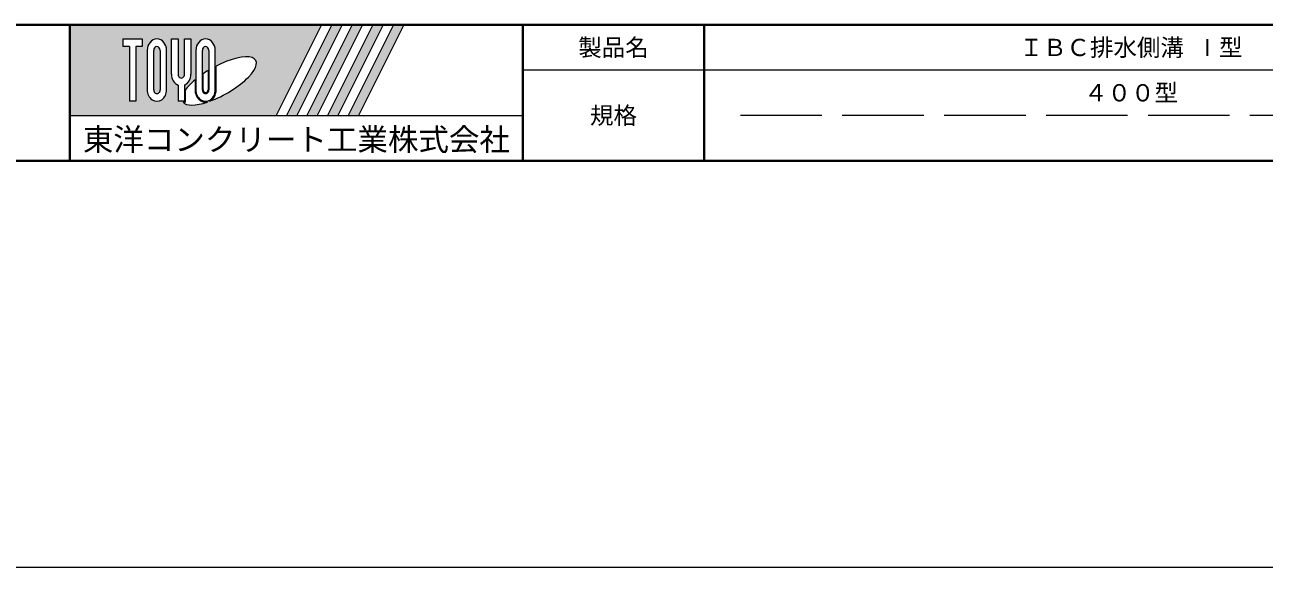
# Model space of a CAD drawing. Units: millimetres at full size; details may follow other scales. Extents: x -1267 to 18002, y -8037 to 14483.
# Drawn here: x 12960 to 15696, y 6643 to 7840 of the extents above; entities that cross this region are included whole.
import ezdxf
from ezdxf.enums import TextEntityAlignment as Align

# ---------------------------------------------------------------- set-up
doc = ezdxf.new("R2010")
doc.units = ezdxf.units.MM
doc.header["$LTSCALE"] = 30
doc.linetypes.add('DASHED', pattern=[7.5, 6, -1.5])
for name, color, linetype, lineweight in [('0_2', 5, 'Continuous', 13), ('図枠', 7, 'Continuous', 5), ('補助線', 8, 'Continuous', 13)]:
    doc.layers.add(name, color=color, linetype=linetype, lineweight=lineweight)
doc.styles.add('ＭＳ ゴシック', font='')
doc.styles.get('ＭＳ ゴシック').set_extended_font_data('MS Gothic')

msp = doc.modelspace()

# ---------------------------------------------------------------- hatches: boundary and pattern name
at = {"layer": '図枠'}
h = msp.add_hatch(color=256, dxfattribs=at)
h.paths.add_polyline_path([(13059.44, 7840.17), (13059.44, 7640.17), (13514.75, 7640.17), (13614.75, 7840.17)])
edge = h.paths.add_edge_path(flags=16)
edge.add_ellipse((13388.89, 7716.33), major_axis=(80.81, 45.23), ratio=0.3471473, start_angle=-144.31122, end_angle=72.1899, ccw=False)
edge.add_ellipse((13358.96, 7696.8), major_axis=(0, 27.5), ratio=0.8463542, start_angle=-160.70346, end_angle=-90)
edge.add_line((13382.24, 7696.8), (13382.24, 7749.23))
edge = h.paths.add_edge_path(flags=16)
edge.add_ellipse((13358.96, 7783.53), major_axis=(0, 25.38), ratio=0.8463542, start_angle=-90, end_angle=90, ccw=False)
edge.add_line((13380.45, 7783.53), (13380.45, 7696.8))
edge.add_ellipse((13358.96, 7696.8), major_axis=(0, 25.38), ratio=0.8463542, start_angle=90, end_angle=-90, ccw=False)
edge.add_line((13337.48, 7696.8), (13337.48, 7783.53))
edge = h.paths.add_edge_path(flags=16)
edge.add_line((13366.12, 7783.53), (13366.12, 7696.8))
edge.add_ellipse((13358.96, 7696.8), major_axis=(0, 8.46), ratio=0.8463542, start_angle=90, end_angle=-90, ccw=False)
edge.add_line((13351.8, 7696.8), (13351.8, 7783.53))
edge.add_ellipse((13358.96, 7783.53), major_axis=(0, 8.46), ratio=0.8463542, start_angle=-90, end_angle=90, ccw=False)
edge = h.paths.add_edge_path(flags=16)
edge.add_line((13364.33, 7739.2), (13364.33, 7696.8))
edge.add_ellipse((13358.96, 7696.8), major_axis=(0, 6.35), ratio=0.8463542, start_angle=90, end_angle=-90, ccw=False)
edge.add_line((13353.59, 7696.8), (13353.59, 7732.26))
edge.add_ellipse((13388.89, 7716.33), major_axis=(80.81, 45.23), ratio=0.3471473, start_angle=107.79174, end_angle=126.47132, ccw=False)
edge = h.paths.add_edge_path(flags=16)
edge.add_ellipse((13305.25, 7731.18), major_axis=(0, 25.38), ratio=0.8463542, start_angle=-163.34117, end_angle=-90, ccw=False)
edge.add_line((13312.41, 7707.25), (13312.41, 7671.42))
edge.add_line((13312.41, 7671.42), (13298.09, 7671.42))
edge.add_line((13298.09, 7671.42), (13298.09, 7707.25))
edge.add_ellipse((13305.25, 7731.18), major_axis=(0, 25.38), ratio=0.8463542, start_angle=90, end_angle=163.34117, ccw=False)
edge.add_line((13283.77, 7731.18), (13283.77, 7808.92))
edge.add_line((13283.77, 7808.92), (13298.09, 7808.92))
edge.add_line((13298.09, 7808.92), (13298.09, 7731.18))
edge.add_ellipse((13305.25, 7731.18), major_axis=(0, 8.46), ratio=0.8463542, start_angle=90, end_angle=-90)
edge.add_line((13312.41, 7731.18), (13312.41, 7808.92))
edge.add_line((13312.41, 7808.92), (13326.74, 7808.92))
edge.add_line((13326.74, 7808.92), (13326.74, 7731.18))
edge = h.paths.add_edge_path(flags=16)
edge.add_line((13335.69, 7718.7), (13335.69, 7696.8))
edge.add_ellipse((13358.96, 7696.8), major_axis=(0, 27.5), ratio=0.8463542, start_angle=90, end_angle=-171.54427)
edge.add_ellipse((13388.89, 7716.33), major_axis=(80.81, 45.23), ratio=0.3471473, start_angle=-178.64954, end_angle=-148.29244, ccw=False)
edge.add_line((13309.33, 7669.3), (13314.2, 7669.3))
edge.add_line((13314.2, 7669.3), (13314.2, 7696.12))
edge.add_ellipse((13388.89, 7716.33), major_axis=(80.81, 45.23), ratio=0.3471473, start_angle=148.21912, end_angle=165.90812, ccw=False)
edge = h.paths.add_edge_path(flags=16)
edge.add_ellipse((13251.54, 7783.53), major_axis=(0, 25.38), ratio=0.8463542, start_angle=-90, end_angle=90, ccw=False)
edge.add_line((13273.03, 7783.53), (13273.03, 7696.8))
edge.add_ellipse((13251.54, 7696.8), major_axis=(0, 25.38), ratio=0.8463542, start_angle=90, end_angle=-90, ccw=False)
edge.add_line((13230.06, 7696.8), (13230.06, 7783.53))
edge = h.paths.add_edge_path(flags=16)
edge.add_line((13258.7, 7783.53), (13258.7, 7696.8))
edge.add_ellipse((13251.54, 7696.8), major_axis=(0, 8.46), ratio=0.8463542, start_angle=90, end_angle=-90, ccw=False)
edge.add_line((13244.38, 7696.8), (13244.38, 7783.53))
edge.add_ellipse((13251.54, 7783.53), major_axis=(0, 8.46), ratio=0.8463542, start_angle=-90, end_angle=90, ccw=False)
h.paths.add_polyline_path([(13219.31, 7808.92), (13219.31, 7792), (13204.99, 7792), (13204.99, 7671.42), (13190.67, 7671.42), (13190.67, 7792), (13176.35, 7792), (13176.35, 7808.92)], flags=16)
for points in [[(13537.44, 7640.17), (13560.13, 7640.17), (13660.13, 7840.17), (13637.44, 7840.17)], [(13705.5, 7840.17), (13682.81, 7840.17), (13582.81, 7640.17), (13605.5, 7640.17)], [(13750.88, 7840.17), (13728.19, 7840.17), (13628.19, 7640.17), (13650.88, 7640.17)], [(13796.25, 7840.17), (13773.56, 7840.17), (13673.56, 7640.17), (13696.25, 7640.17)]]:
    msp.add_hatch(color=256, dxfattribs=at).paths.add_polyline_path(points)

# ---------------------------------------------------------------- linework, layer by layer
at = {"layer": '0_2'}
msp.add_line((-1267.22, 6643.28), (18001.66, 6643.28), dxfattribs=at)
at = {"layer": '図枠', "lineweight": 40}
for p, q in [((9534.44, 7840.17), (17334.44, 7840.17)), ((13059.44, 7540.17), (13059.44, 7840.17)), ((14059.44, 7540.17), (14059.44, 7840.17)), ((14459.44, 7540.17), (14459.44, 7840.17)), ((9534.44, 7540.17), (17334.44, 7540.17))]:
    msp.add_line(p, q, dxfattribs=at)
at = {"layer": '図枠'}
for p, q in [((13059.44, 7840.17), (13614.75, 7840.17)), ((13614.75, 7840.17), (13514.75, 7640.17)), ((13637.44, 7840.17), (13537.44, 7640.17)), ((13660.13, 7840.17), (13560.13, 7640.17)), ((13682.81, 7840.17), (13582.81, 7640.17)), ((13705.5, 7840.17), (13605.5, 7640.17)), ((13728.19, 7840.17), (13628.19, 7640.17)), ((13637.44, 7840.17), (13660.13, 7840.17)), ((13750.88, 7840.17), (13650.88, 7640.17)), ((13773.56, 7840.17), (13673.56, 7640.17)), ((13682.81, 7840.17), (13705.5, 7840.17)), ((13796.25, 7840.17), (13696.25, 7640.17)), ((13728.19, 7840.17), (13750.88, 7840.17)), ((13773.56, 7840.17), (13796.25, 7840.17)), ((13176.35, 7808.92), (13176.35, 7792)), ((13176.35, 7808.92), (13219.31, 7808.92)), ((13219.31, 7808.92), (13219.31, 7792)), ((13283.77, 7808.92), (13298.09, 7808.92)), ((13283.77, 7731.18), (13283.77, 7808.92)), ((13298.09, 7808.92), (13298.09, 7731.18)), ((13312.41, 7808.92), (13326.74, 7808.92)), ((13312.41, 7731.18), (13312.41, 7808.92)), ((13326.74, 7808.92), (13326.74, 7731.18)), ((13190.67, 7792), (13176.35, 7792)), ((13190.67, 7792), (13190.67, 7671.42)), ((13204.99, 7792), (13204.99, 7671.42)), ((13219.31, 7792), (13204.99, 7792)), ((13230.06, 7783.53), (13230.06, 7696.8)), ((13244.38, 7696.8), (13244.38, 7783.53)), ((13258.7, 7783.53), (13258.7, 7696.8)), ((13273.03, 7696.8), (13273.03, 7783.53)), ((13337.48, 7783.53), (13337.48, 7696.8)), ((13351.8, 7696.8), (13351.8, 7783.53)), ((13366.12, 7783.53), (13366.12, 7696.8)), ((13380.45, 7696.8), (13380.45, 7783.53)), ((13382.24, 7696.8), (13382.24, 7749.23)), ((13335.69, 7718.7), (13335.69, 7696.8)), ((13353.59, 7696.8), (13353.59, 7732.26)), ((13364.33, 7739.2), (13364.33, 7696.8)), ((13298.09, 7707.25), (13298.09, 7671.42)), ((13312.41, 7707.25), (13312.41, 7671.42)), ((13314.2, 7696.12), (13314.2, 7669.3)), ((13204.99, 7671.42), (13190.67, 7671.42)), ((13312.41, 7671.42), (13298.09, 7671.42)), ((13309.33, 7669.3), (13314.2, 7669.3)), ((13059.44, 7640.17), (13514.75, 7640.17)), ((13537.44, 7640.17), (13560.13, 7640.17)), ((13582.81, 7640.17), (13605.5, 7640.17)), ((13628.19, 7640.17), (13650.88, 7640.17)), ((13673.56, 7640.17), (13696.25, 7640.17))]:
    msp.add_line(p, q, dxfattribs=at)
at = {"layer": '図枠', "lineweight": 13}
msp.add_line((17334.44, 7740.17), (14059.44, 7740.17), dxfattribs=at)
at = {"layer": '図枠', "linetype": 'DASHED', "lineweight": 9}
msp.add_line((16294.44, 7640.17), (14509.44, 7640.17), dxfattribs=at)
at = {"layer": '図枠'}
for centre, major_axis, ratio, start_param, end_param in [((13251.54, 7783.53), (0, 25.38), 0.846354, 4.712389, 7.8539816), ((13358.96, 7783.53), (0, 25.38), 0.846354, 4.712389, 7.8539816), ((13251.54, 7783.53), (0, 8.46), 0.846354, 4.712389, 7.8539816), ((13358.96, 7783.53), (0, 8.46), 0.846354, 4.712389, 7.8539816), ((13388.89, 7716.33), (80.81, 45.23), 0.347147, 4.2621853, 7.7429163), ((13305.25, 7731.18), (0, 25.38), 0.846354, 1.5707963, 2.8017557), ((13305.25, 7731.18), (0, 8.46), 0.846354, 1.5707963, 4.712389), ((13305.25, 7731.18), (0, 25.38), 0.846354, 3.4814296, 4.712389), ((13388.89, 7716.33), (80.81, 45.23), 0.347147, 2.0815197, 2.5155126), ((13388.89, 7716.33), (80.81, 45.23), 0.347147, 1.6817405, 1.8219833), ((13251.54, 7696.8), (0, 25.38), 0.846354, 1.5707963, 4.712389), ((13251.54, 7696.8), (0, 8.46), 0.846354, 1.5707963, 4.712389), ((13358.96, 7696.8), (0, 27.5), 0.846354, 1.5707963, 3.3154679), ((13358.96, 7696.8), (0, 25.38), 0.846354, 1.5707963, 4.712389), ((13358.96, 7696.8), (0, 8.46), 0.846354, 1.5707963, 4.712389), ((13358.96, 7696.8), (0, 6.35), 0.846354, 1.5707963, 4.712389), ((13358.96, 7696.8), (0, 27.5), 0.846354, 3.5338438, 4.712389), ((13388.89, 7716.33), (80.81, 45.23), 0.347147, 3.2093975, 4.2004451)]:
    msp.add_ellipse(centre, major_axis=major_axis, ratio=ratio, start_param=start_param, end_param=end_param, dxfattribs=at)
at = {"layer": '補助線'}
msp.add_line((13059.44, 7640.17), (14059.44, 7640.17), dxfattribs=at)

# ---------------------------------------------------------------- texts
at = {"layer": '図枠', "style": 'ＭＳ ゴシック'}
for s, height, p in [('製品名', 37.98, (14259.44, 7790.17)), ('ＩＢＣ排水側溝 Ⅰ型', 37.98, (15401.94, 7790.17)), ('４００型', 37.98, (15401.94, 7690.17)), ('規格', 37.98, (14259.44, 7640.17)), ('東洋コンクリート工業株式会社', 49.37, (13559.44, 7587.04))]:
    msp.add_text(s, height=height, dxfattribs=at).set_placement(p, align=Align.MIDDLE_CENTER)

doc.saveas('drawing.dxf')
